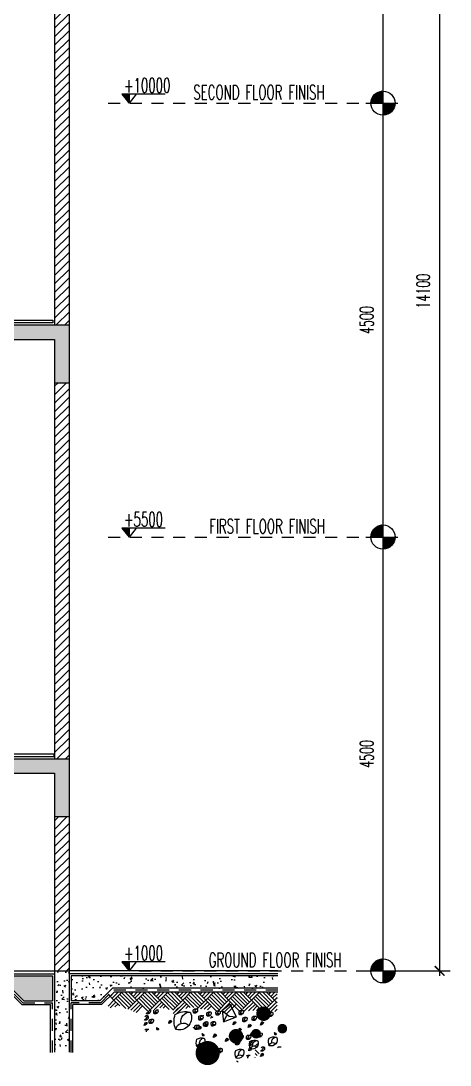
# Model space of a CAD drawing. Extents: x 418021.3 to 418070.1, y 43443.2 to 43479.4.
# Drawn here: x 418041 to 418045.44, y 43458.96 to 43469.79 of the extents above; entities that cross this region are included whole.
import ezdxf

# ---------------------------------------------------------------- set-up
doc = ezdxf.new("R2010")
doc.units = 0
doc.header["$MEASUREMENT"] = 0
doc.header["$PDMODE"] = 3
doc.header["$PDSIZE"] = 0.1
doc.linetypes.add('HIDDEN2', pattern=[0.1875, 0.125, -0.0625])
doc.layers.get('0').update_dxf_attribs({"linetype": 'CONTINUOUS'})
doc.layers.get('DEFPOINTS').update_dxf_attribs({"linetype": 'CONTINUOUS'})
for name, color, linetype in [('DIM-OUT', 4, 'CONTINUOUS'), ('EL-LEVS', 4, 'CONTINUOUS'), ('ELEV-LEV', 3, 'CONTINUOUS'), ('gravel', 11, 'CONTINUOUS'), ('Hatch', 11, 'CONTINUOUS'), ('HatchA', 11, 'CONTINUOUS'), ('Marble', 7, 'CONTINUOUS'), ('Step', 3, 'CONTINUOUS'), ('TXT', 2, 'CONTINUOUS'), ('TXT1', 2, 'CONTINUOUS'), ('WALL', 6, 'CONTINUOUS')]:
    doc.layers.add(name, color=color, linetype=linetype)
doc.styles.add('ROMANS', font='ROMANS.shx', dxfattribs={"width": 0.6})
doc.dimstyles.new('STANDARD in', dxfattribs={"dimtxt": 0.14, "dimasz": 0.1, "dimexe": 0.07, "dimexo": 0.05, "dimgap": 0.1, "dimtad": 1, "dimdec": 0, "dimlfac": 1000, "dimzin": 0, "dimdsep": 46, "dimtxsty": 'ROMANS', "dimblk": 'ARCHTICK', "dimcen": 0.05, "dimdle": 0.05, "dimclrd": 4, "dimclre": 4, "dimclrt": 2, "dimadec": 0, "dimazin": 0, "dimtfac": 1, "dimtdec": 0, "dimtmove": 2, "dimatfit": 3, "dimfxl": 0, "dimtolj": 1, "dimtzin": 0, "dimarcsym": 0})
pattern_1 = [(50, (7.18398, 0), (0.21517805478, -0.018825640495), [0.0225, -0.2475]), (355, (7.18398, 0), (-0.04162540008, 0.22565764011), [0.018, -0.198]), (100.4514, (7.20191, -0.00157), (0.17355281451, 0.20683186262), [0.019122057, -0.2103426336]), (46.1842, (7.18398, 0.06), (0.32017231459, -0.0496557043), [0.03375, -0.37125]), (96.6356, (7.21066, 0.05586), (0.28039881166, 0.29223536127), [0.0286830864, -0.3155139]), (351.1842, (7.18398, 0.06), (0.28039858354, 0.29223558028), [0.027, -0.297]), (21, (7.21398, 0.045), (0.179072115636, -0.1207856672), [0.0225, -0.2475]), (326, (7.21398, 0.045), (0.07299459958, 0.21754501351), [0.018, -0.198]), (71.4514, (7.2289, 0.03493), (0.25206678857, 0.09675914901), [0.019122057, -0.2103426336]), (37.5, (7.18398, 0), (0.003647956595, 0.09986815615), [0, -0.1956, 0, -0.201, 0, -0.19875]), (7.5, (7.18398, 0), (0.078920861233, 0.118323513565), [0, -0.1146, 0, -0.1911, 0, -0.07575]), (327.5, (7.11708, 0), (0.160146730852, -0.00676646152), [0, -0.075, 0, -0.234, 0, -0.3105]), (317.5, (7.08708, 0), (0.174955850803, 0.0300314947), [0, -0.0975, 0, -0.1554, 0, -0.2205])]
pattern_2 = [(50, (7.18398, 0), (0.21517805478, -0.018825640495), [0.0225, -0.2475]), (355, (7.18398, 0), (-0.04162540008, 0.22565764011), [0.018, -0.198]), (100.4514, (7.20191, -0.00157), (0.17355281451, 0.20683186262), [0.019122057, -0.2103426336]), (46.1842, (7.18398, 0.06), (0.32017231459, -0.0496557043), [0.03375, -0.37125]), (96.6356, (7.21066, 0.05586), (0.28039881166, 0.29223536127), [0.0286830864, -0.3155139]), (351.1842, (7.18398, 0.06), (0.28039858354, 0.29223558028), [0.027, -0.297]), (21, (7.21398, 0.045), (0.179072115636, -0.1207856672), [0.0225, -0.2475]), (326, (7.21398, 0.045), (0.07299459958, 0.21754501351), [0.018, -0.198]), (71.4514, (7.2289, 0.03493), (0.25206678857, 0.09675914901), [0.019122057, -0.2103426336]), (37.5, (7.18398, 0), (0.003647956595, 0.09986815615), [0, -0.1956, 0, -0.201, 0, -0.19875]), (7.5, (7.18398, 0), (0.078920861233, 0.118323513565), [0, -0.1146, 0, -0.1911, 0, -0.07575]), (327.5, (7.11708, 0), (0.160146730852, -0.00676646152), [0, -0.075, 0, -0.234, 0, -0.3105]), (317.5, (7.08708, 0), (0.174955850803, 0.0300314947), [0, -0.0975, 0, -0.1554, 0, -0.2205])]
pattern_3 = [(45, (7.18398, 0), (-0.044194173824, 0.044194173824), [])]

# ---------------------------------------------------------------- blocks, each defined once
blk = doc.blocks.new('GRAVEL-1')
for p, q in [((0.0234, -0.0234), (0, 0)), ((0.0333, -0.0135), (0.0122, 0.0076)), ((0.0135, -0.0333), (0.0545, 0.0076)), ((0.0234, -0.0432), (0.0743, 0.0076)), ((0.0432, -0.0036), (0.032, 0.0076)), ((0.0333, -0.0531), (0.0927, 0.0063)), ((0.0531, 0.0063), (0.0518, 0.0076)), ((0.1323, -0.0333), (0.0914, 0.0076)), ((0.1422, -0.0234), (0.1112, 0.0076)), ((0.1521, -0.0135), (0.131, 0.0076)), ((0.1323, -0.0333), (0.1733, 0.0076)), ((0.1422, -0.0432), (0.1931, 0.0076)), ((0.162, -0.0036), (0.1508, 0.0076)), ((0.1521, -0.0531), (0.2115, 0.0063)), ((0.1719, 0.0063), (0.1706, 0.0076)), ((0.2511, -0.0333), (0.2102, 0.0076)), ((0.261, -0.0234), (0.23, 0.0076)), ((0.2709, -0.0135), (0.2498, 0.0076)), ((0.2511, -0.0333), (0.292, 0.0076)), ((0.261, -0.0432), (0.3118, 0.0076)), ((0.2808, -0.0036), (0.2696, 0.0076)), ((0.2709, -0.0531), (0.3303, 0.0063)), ((0.2907, 0.0063), (0.2894, 0.0076)), ((0.3699, -0.0333), (0.329, 0.0076)), ((0.3798, -0.0234), (0.3488, 0.0076)), ((0.3897, -0.0135), (0.3686, 0.0076)), ((0.3699, -0.0333), (0.4108, 0.0076)), ((0.3798, -0.0432), (0.4306, 0.0076)), ((0.3996, -0.0036), (0.3884, 0.0076)), ((0.3897, -0.0531), (0.4491, 0.0063)), ((0.4095, 0.0063), (0.4082, 0.0076)), ((0.4887, -0.0333), (0.4478, 0.0076)), ((0.4986, -0.0234), (0.4676, 0.0076)), ((0.5085, -0.0135), (0.4874, 0.0076)), ((0.4887, -0.0333), (0.5296, 0.0076)), ((0.4986, -0.0432), (0.5494, 0.0076)), ((0.5184, -0.0036), (0.5072, 0.0076)), ((0.5085, -0.0531), (0.5679, 0.0063)), ((0.5283, 0.0063), (0.527, 0.0076)), ((0.6075, -0.0333), (0.5666, 0.0076)), ((0.6174, -0.0234), (0.5864, 0.0076)), ((0.6273, -0.0135), (0.6062, 0.0076)), ((0.6075, -0.0333), (0.6484, 0.0076)), ((0.6174, -0.0432), (0.6682, 0.0076)), ((0.6372, -0.0036), (0.626, 0.0076)), ((0.6273, -0.0531), (0.6867, 0.0063)), ((0.6471, 0.0063), (0.6458, 0.0076)), ((0.7263, -0.0333), (0.6854, 0.0076)), ((0.7362, -0.0234), (0.7052, 0.0076)), ((0.7461, -0.0135), (0.725, 0.0076)), ((0.7263, -0.0333), (0.7672, 0.0076)), ((0.7362, -0.0432), (0.787, 0.0076)), ((0.756, -0.0036), (0.7448, 0.0076)), ((0.7461, -0.0531), (0.8055, 0.0063)), ((0.7659, 0.0063), (0.7646, 0.0076)), ((0.8451, -0.0333), (0.8042, 0.0076)), ((0.855, -0.0234), (0.824, 0.0076)), ((0.8649, -0.0135), (0.8438, 0.0076)), ((0.0135, -0.0333), (0, -0.0198)), ((0, -0.0271), (0.0036, -0.0234)), ((0, -0.0469), (0.0135, -0.0333)), ((0.0517, -0.0913), (0.0036, -0.0432)), ((0.0715, -0.0913), (0.0135, -0.0333)), ((0.0432, -0.063), (0.1026, -0.0036)), ((0.0531, -0.0729), (0.1125, -0.0135)), ((0.063, -0.0828), (0.1224, -0.0234)), ((0.0743, -0.0913), (0.1323, -0.0333)), ((0.1442, -0.0848), (0.1125, -0.0531)), ((0.1699, -0.0907), (0.1224, -0.0432)), ((0.1767, -0.0777), (0.1323, -0.0333)), ((0.162, -0.063), (0.2214, -0.0036)), ((0.1719, -0.0729), (0.2313, -0.0135)), ((0.1732, -0.0915), (0.2412, -0.0234)), ((0.1893, -0.0951), (0.2511, -0.0333)), ((0.2616, -0.1032), (0.2115, -0.0531)), ((0.2774, -0.0992), (0.2313, -0.0531)), ((0.2893, -0.0913), (0.2412, -0.0432)), ((0.3091, -0.0913), (0.2511, -0.0333)), ((0.2808, -0.063), (0.3402, -0.0036)), ((0.2907, -0.0729), (0.3501, -0.0135)), ((0.3006, -0.0828), (0.36, -0.0234)), ((0.3119, -0.0913), (0.3699, -0.0333)), ((0.3774, -0.0804), (0.3501, -0.0531)), ((0.395, -0.0782), (0.36, -0.0432)), ((0.4126, -0.076), (0.3699, -0.0333)), ((0.3996, -0.063), (0.459, -0.0036)), ((0.4095, -0.0729), (0.4689, -0.0135)), ((0.4306, -0.0717), (0.4788, -0.0234)), ((0.4507, -0.0714), (0.4887, -0.0333)), ((0.5071, -0.0913), (0.4689, -0.0531)), ((0.5237, -0.0882), (0.4788, -0.0432)), ((0.5404, -0.085), (0.4887, -0.0333)), ((0.5184, -0.063), (0.5778, -0.0036)), ((0.5283, -0.0729), (0.5877, -0.0135)), ((0.5382, -0.0828), (0.5976, -0.0234)), ((0.5595, -0.0813), (0.6075, -0.0333)), ((0.6068, -0.0722), (0.5877, -0.0531)), ((0.6374, -0.0831), (0.5976, -0.0432)), ((0.6674, -0.0932), (0.6075, -0.0333)), ((0.6372, -0.063), (0.6966, -0.0036)), ((0.6471, -0.0729), (0.7065, -0.0135)), ((0.657, -0.0828), (0.7164, -0.0234)), ((0.6666, -0.0931), (0.7263, -0.0333)), ((0.7447, -0.0913), (0.7065, -0.0531)), ((0.7585, -0.0853), (0.7164, -0.0432)), ((0.7727, -0.0798), (0.7263, -0.0333)), ((0.756, -0.063), (0.8154, -0.0036)), ((0.7659, -0.0729), (0.8253, -0.0135)), ((0.7828, -0.0758), (0.8352, -0.0234)), ((0.8154, -0.063), (0.8451, -0.0333)), ((0.8403, -0.0682), (0.8253, -0.0531)), ((0.8652, -0.0733), (0.8352, -0.0432)), ((0.8451, -0.0333), (0.8759, -0.0025)), ((0.8759, -0.0641), (0.8451, -0.0333)), ((0.032, -0.0913), (0, -0.0594)), ((0.0122, -0.0913), (0, -0.0792)), ((0.0691, -0.1072), (0.0348, -0.0729)), ((0.0881, -0.0881), (0.0828, -0.0828)), ((0.1068, -0.087), (0.0927, -0.0729)), ((0.1255, -0.0859), (0.1026, -0.063)), ((0.1479, -0.0871), (0.1437, -0.0828)), ((0.1655, -0.0849), (0.1536, -0.0729)), ((0.3598, -0.0826), (0.3402, -0.063)), ((0.3968, -0.0786), (0.3912, -0.0729)), ((0.4722, -0.0763), (0.459, -0.063)), ((0.5196, -0.1024), (0.5001, -0.0828)), ((0.5391, -0.1021), (0.51, -0.0729)), ((0.5902, -0.0754), (0.5778, -0.063)), ((0.73, -0.0965), (0.6966, -0.063)), ((0.3585, -0.1615), (0.3592, -0.1599)), ((0.3585, -0.163), (0.3585, -0.1615)), ((0.3592, -0.1599), (0.36, -0.1592)), ((0.36, -0.1592), (0.3615, -0.1577)), ((0.3615, -0.1569), (0.3638, -0.1569)), ((0.3615, -0.1577), (0.3615, -0.1569)), ((0.363, -0.1622), (0.3661, -0.1615)), ((0.3638, -0.1569), (0.3638, -0.1577)), ((0.3638, -0.1577), (0.3661, -0.1577)), ((0.3661, -0.1577), (0.3661, -0.1584)), ((0.3661, -0.1584), (0.3668, -0.1584)), ((0.3661, -0.1615), (0.3699, -0.1607)), ((0.3668, -0.1584), (0.3676, -0.1592)), ((0.3676, -0.1592), (0.3691, -0.1592)), ((0.3691, -0.1592), (0.3691, -0.1599)), ((0.3691, -0.1599), (0.3706, -0.1599)), ((0.3691, -0.1615), (0.3691, -0.1607)), ((0.3699, -0.1615), (0.3691, -0.1615)), ((0.3699, -0.1607), (0.3699, -0.1615)), ((0.3706, -0.1599), (0.3706, -0.1607)), ((0.3706, -0.1607), (0.3714, -0.1607)), ((0.3714, -0.1607), (0.3714, -0.1615)), ((0.3714, -0.1615), (0.3721, -0.1622)), ((0.3721, -0.1622), (0.3729, -0.1622)), ((0.3729, -0.1622), (0.3737, -0.1637)), ((0.3811, -0.1121), (0.3811, -0.1106)), ((0.0036, -0.2073), (0.0052, -0.2073)), ((0.0036, -0.2089), (0.0036, -0.2073)), ((0.0044, -0.2096), (0.0036, -0.2089)), ((0.0044, -0.2104), (0.0044, -0.2096)), ((0.0059, -0.2104), (0.0044, -0.2104)), ((0.0052, -0.2066), (0.0067, -0.2066)), ((0.0052, -0.2073), (0.0052, -0.2066)), ((0.0067, -0.2111), (0.0059, -0.2104)), ((0.0067, -0.2066), (0.0074, -0.2058)), ((0.0112, -0.2111), (0.0067, -0.2111)), ((0.0074, -0.2058), (0.009, -0.2058)), ((0.009, -0.2058), (0.0097, -0.2051)), ((0.0097, -0.2051), (0.0105, -0.2043)), ((0.0105, -0.2043), (0.0112, -0.2043)), ((0.0112, -0.2043), (0.012, -0.2035)), ((0.012, -0.2104), (0.0112, -0.2111)), ((0.012, -0.2035), (0.0127, -0.2028)), ((0.0127, -0.2096), (0.012, -0.2104)), ((0.0127, -0.2028), (0.0135, -0.202)), ((0.0143, -0.2089), (0.0127, -0.2096)), ((0.0135, -0.202), (0.0158, -0.202)), ((0.0143, -0.2051), (0.0143, -0.2089)), ((0.015, -0.2028), (0.015, -0.2035)), ((0.0158, -0.2028), (0.015, -0.2028)), ((0.0158, -0.202), (0.0158, -0.2028)), ((0.3592, -0.1637), (0.3585, -0.163)), ((0.3592, -0.1645), (0.3592, -0.1637)), ((0.36, -0.1652), (0.3592, -0.1645)), ((0.3615, -0.1668), (0.36, -0.1652)), ((0.3623, -0.1668), (0.3615, -0.1668)), ((0.363, -0.1675), (0.3623, -0.1668)), ((0.3638, -0.1675), (0.363, -0.1675)), ((0.3638, -0.1683), (0.3638, -0.1675)), ((0.3691, -0.1683), (0.3638, -0.1683)), ((0.3661, -0.1652), (0.3668, -0.1645)), ((0.3661, -0.166), (0.3661, -0.1652)), ((0.3691, -0.166), (0.3661, -0.166)), ((0.3668, -0.1645), (0.3676, -0.1637)), ((0.3676, -0.1637), (0.3691, -0.1637)), ((0.3683, -0.1637), (0.3683, -0.1645)), ((0.3714, -0.1637), (0.3683, -0.1637)), ((0.3691, -0.163), (0.3691, -0.1637)), ((0.3691, -0.1637), (0.3691, -0.163)), ((0.3691, -0.1637), (0.3706, -0.1637)), ((0.3691, -0.1668), (0.3691, -0.166)), ((0.3752, -0.1668), (0.3691, -0.1668)), ((0.3714, -0.1675), (0.3691, -0.1683)), ((0.3706, -0.1637), (0.3714, -0.1645)), ((0.3714, -0.1645), (0.3714, -0.1637)), ((0.3737, -0.1675), (0.3714, -0.1675)), ((0.3737, -0.163), (0.3737, -0.1675)), ((0.3737, -0.1637), (0.3737, -0.1645)), ((0.3737, -0.1645), (0.3744, -0.1645)), ((0.3744, -0.1645), (0.3752, -0.1652)), ((0.3752, -0.1652), (0.3759, -0.1652)), ((0.3759, -0.166), (0.3752, -0.1668)), ((0.3759, -0.1652), (0.3759, -0.166)), ((0.3774, -0.213), (0.379, -0.213)), ((0.3774, -0.2145), (0.3774, -0.213)), ((0.3782, -0.2153), (0.3774, -0.2145)), ((0.3782, -0.216), (0.3782, -0.2153)), ((0.3797, -0.216), (0.3782, -0.216)), ((0.379, -0.2122), (0.3805, -0.2122)), ((0.379, -0.213), (0.379, -0.2122)), ((0.3805, -0.2168), (0.3797, -0.216)), ((0.3805, -0.2122), (0.3812, -0.2115)), ((0.3812, -0.2115), (0.3828, -0.2115)), ((0.3828, -0.2115), (0.3835, -0.2107)), ((0.3835, -0.2107), (0.3843, -0.21)), ((0.3843, -0.21), (0.385, -0.21)), ((0.385, -0.21), (0.3858, -0.2092)), ((0.3858, -0.216), (0.385, -0.2168)), ((0.3858, -0.2092), (0.3865, -0.2085)), ((0.3865, -0.2153), (0.3858, -0.216)), ((0.3865, -0.2085), (0.3873, -0.2077)), ((0.3881, -0.2145), (0.3865, -0.2153)), ((0.3873, -0.2077), (0.3896, -0.2077)), ((0.3881, -0.2107), (0.3881, -0.2145)), ((0.3888, -0.2085), (0.3888, -0.2092)), ((0.3896, -0.2085), (0.3888, -0.2085)), ((0.3896, -0.2077), (0.3896, -0.2085)), ((0.4287, -0.174), (0.4272, -0.174)), ((0.4295, -0.1747), (0.4287, -0.174)), ((0.434, -0.1747), (0.4295, -0.1747)), ((0.4348, -0.174), (0.434, -0.1747)), ((0.6134, -0.1823), (0.6149, -0.1823)), ((0.6134, -0.1838), (0.6134, -0.1823)), ((0.6142, -0.1846), (0.6134, -0.1838)), ((0.6142, -0.1853), (0.6142, -0.1846)), ((0.6157, -0.1853), (0.6142, -0.1853)), ((0.6149, -0.1815), (0.6164, -0.1815)), ((0.6149, -0.1823), (0.6149, -0.1815)), ((0.6164, -0.1861), (0.6157, -0.1853)), ((0.6164, -0.1815), (0.6172, -0.1808)), ((0.621, -0.1861), (0.6164, -0.1861)), ((0.6172, -0.1808), (0.6187, -0.1808)), ((0.6187, -0.1808), (0.6195, -0.18)), ((0.6195, -0.18), (0.6202, -0.1792)), ((0.6202, -0.1792), (0.621, -0.1792)), ((0.621, -0.1792), (0.6217, -0.1785)), ((0.6217, -0.1853), (0.621, -0.1861)), ((0.6217, -0.1785), (0.6225, -0.1777)), ((0.6225, -0.1846), (0.6217, -0.1853)), ((0.6225, -0.1777), (0.6233, -0.177)), ((0.624, -0.1838), (0.6225, -0.1846)), ((0.6233, -0.177), (0.6255, -0.177)), ((0.624, -0.18), (0.624, -0.1838)), ((0.6248, -0.1777), (0.6248, -0.1785)), ((0.6255, -0.1777), (0.6248, -0.1777)), ((0.6255, -0.177), (0.6255, -0.1777)), ((0.113, -0.2713), (0.1018, -0.2601)), ((0.2268, -0.2325), (0.2252, -0.2325)), ((0.2275, -0.2333), (0.2268, -0.2325)), ((0.2321, -0.2333), (0.2275, -0.2333)), ((0.2328, -0.2325), (0.2321, -0.2333)), ((0.385, -0.2168), (0.3805, -0.2168)), ((0.0932, -0.3109), (0.1141, -0.29)), ((0.1031, -0.3208), (0.1141, -0.3098)), ((0.113, -0.3307), (0.1141, -0.3296)), ((0.3868, -0.3396), (0.3883, -0.3396)), ((0.3868, -0.3412), (0.3868, -0.3396)), ((0.3876, -0.3419), (0.3868, -0.3412)), ((0.3876, -0.3427), (0.3876, -0.3419)), ((0.3891, -0.3427), (0.3876, -0.3427)), ((0.3883, -0.3389), (0.3898, -0.3389)), ((0.3883, -0.3396), (0.3883, -0.3389)), ((0.3898, -0.3434), (0.3891, -0.3427)), ((0.3898, -0.3389), (0.3906, -0.3381)), ((0.3944, -0.3434), (0.3898, -0.3434)), ((0.3906, -0.3381), (0.3921, -0.3381)), ((0.3921, -0.3381), (0.3929, -0.3374)), ((0.3929, -0.3374), (0.3936, -0.3366)), ((0.3936, -0.3366), (0.3944, -0.3366)), ((0.3944, -0.3366), (0.3951, -0.3359)), ((0.3951, -0.3427), (0.3944, -0.3434))]:
    blk.add_line(p, q)
for points in [[(0.2483, -0.117), (0.2096, -0.1197), (0.2434, -0.0559), (0.2846, -0.0859), (0.2483, -0.117), (0.2598, -0.113)], [(0.2771, -0.1459), (0.2096, -0.1197), (0.2434, -0.0559), (0.2846, -0.0859), (0.2771, -0.1459), (0.2598, -0.113)]]:
    blk.add_lwpolyline(points)
for centre, radius, start, end in [((0.0374, -0.1028), 0.0158, 152.5985, 286.2909), ((0.0295, -0.1202), 0.0255, 58.8595, 103.9678), ((0.0235, -0.1075), 0.012, 347.2666, 90.4292), ((0.019, -0.1072), 0.0253, 334.8478, 20.4244), ((0.1901, -0.0934), 0.0158, 152.5985, 286.2909), ((0.1821, -0.1108), 0.0255, 58.8595, 103.9678), ((0.1761, -0.0981), 0.012, 347.2666, 90.4292), ((0.1849, -0.11), 0.00965, 8.1957, 137.54), ((0.1716, -0.0978), 0.0253, 334.8478, 20.4244), ((0.3102, -0.0958), 0.0158, 152.5985, 286.2909), ((0.3023, -0.1132), 0.0255, 58.8595, 103.9678), ((0.2962, -0.1005), 0.012, 347.2666, 90.4292), ((0.3051, -0.1123), 0.00965, 8.1957, 137.54), ((0.2917, -0.1002), 0.0253, 334.8478, 20.4244), ((0.3571, -0.1012), 0.0158, 152.5985, 286.2909), ((0.3492, -0.1186), 0.0255, 58.8595, 103.9678), ((0.3431, -0.1059), 0.012, 347.2666, 90.4292), ((0.352, -0.1177), 0.00965, 8.1957, 137.54), ((0.3387, -0.1056), 0.0253, 334.8478, 20.4244), ((0.4275, -0.0852), 0.0158, 152.5985, 286.2909), ((0.4195, -0.1026), 0.0255, 58.8595, 103.9678), ((0.4135, -0.0899), 0.012, 347.2666, 90.4292), ((0.4224, -0.1018), 0.00965, 8.1957, 137.54), ((0.409, -0.0896), 0.0253, 334.8478, 20.4244), ((0.5064, -0.1241), 0.0634, 152.5985, 286.2909), ((0.4747, -0.1938), 0.1018, 58.8595, 103.9678), ((0.4505, -0.143), 0.048, 347.2666, 90.4292), ((0.4326, -0.1419), 0.1012, 334.8478, 20.4244), ((0.6325, -0.0888), 0.0158, 152.5985, 286.2909), ((0.6185, -0.0935), 0.012, 347.2666, 90.4292), ((0.6274, -0.1054), 0.00965, 8.1957, 137.54), ((0.614, -0.0933), 0.0253, 334.8478, 20.4244), ((0.6722, -0.0893), 0.0158, 152.5985, 286.2909), ((0.6671, -0.1059), 0.00965, 8.1957, 137.54), ((0.0323, -0.1194), 0.00965, 8.1957, 137.54), ((0.4286, -0.7591), 0.7072, 119.6482, 120.4094), ((0.0623, -0.2021), 0.0536, 67.0537, 81.1235), ((0.0869, -0.1453), 0.0168, 193.357, 264.1172), ((0.0869, -0.1453), 0.0168, 193.357, 264.1172), ((0.0518, -0.1644), 0.0335, 4.0809, 36.4887), ((0.1222, -0.1235), 0.0158, 152.5985, 286.2909), ((0.1143, -0.1409), 0.0255, 58.8595, 103.9678), ((0.1083, -0.1282), 0.012, 347.2666, 90.4292), ((0.1171, -0.1401), 0.00965, 8.1957, 137.54), ((0.1038, -0.128), 0.0253, 334.8478, 20.4244), ((0.4926, -0.7723), 0.7072, 119.6482, 120.4094), ((0.151, -0.1585), 0.0168, 193.357, 264.1172), ((0.151, -0.1585), 0.0168, 193.357, 264.1172), ((0.1264, -0.2153), 0.0536, 67.0537, 81.1235), ((0.1159, -0.1776), 0.0335, 4.0809, 36.4887), ((0.171, -0.1296), 0.0158, 152.5985, 286.2909), ((0.1631, -0.147), 0.0255, 58.8595, 103.9678), ((0.157, -0.1343), 0.012, 347.2666, 90.4292), ((0.1659, -0.1462), 0.00965, 8.1957, 137.54), ((0.1525, -0.1341), 0.0253, 334.8478, 20.4244), ((0.5717, -0.7579), 0.7072, 119.6482, 120.4094), ((0.2055, -0.2009), 0.0536, 67.0537, 81.1235), ((0.2301, -0.1441), 0.0168, 193.357, 264.1172), ((0.2301, -0.1441), 0.0168, 193.357, 264.1172), ((0.195, -0.1632), 0.0335, 4.0809, 36.4887), ((0.3345, -0.152), 0.0158, 152.5985, 286.2909), ((0.3266, -0.1694), 0.0255, 58.8595, 103.9678), ((0.3205, -0.1567), 0.012, 347.2666, 90.4292), ((0.3294, -0.1686), 0.00965, 8.1957, 137.54), ((0.6916, -0.7313), 0.7072, 119.6482, 120.4094), ((0.3253, -0.1744), 0.0536, 67.0537, 81.1235), ((0.316, -0.1565), 0.0253, 334.8478, 20.4244), ((0.3742, -0.1525), 0.0158, 152.5985, 286.2909), ((0.3659, -0.1611), 0.0169, 40.6725, 109.9361), ((0.3602, -0.1572), 0.012, 347.2666, 90.4292), ((0.3691, -0.169), 0.00965, 8.1957, 137.54), ((0.366, -0.1588), 0.0155, 324.8703, 34.3225), ((0.3994, -0.121), 0.0158, 152.5985, 286.2909), ((0.3915, -0.1384), 0.0255, 58.8595, 103.9678), ((0.3854, -0.1257), 0.012, 347.2666, 90.4292), ((0.3943, -0.1375), 0.00965, 8.1957, 137.54), ((0.3809, -0.1254), 0.0253, 334.8478, 20.4244), ((0.4124, -0.1874), 0.0255, 58.8595, 103.9678), ((0.4859, -0.1904), 0.0386, 8.1957, 137.54), ((0.9049, -0.7515), 0.7072, 119.6482, 120.4094), ((0.5387, -0.1945), 0.0536, 67.0537, 81.1235), ((0.5633, -0.1377), 0.0168, 193.357, 264.1172), ((0.5633, -0.1377), 0.0168, 193.357, 264.1172), ((0.5282, -0.1568), 0.0335, 4.0809, 36.4887), ((0.6562, -0.1392), 0.0158, 152.5985, 286.2909), ((0.6483, -0.1567), 0.0255, 58.8595, 103.9678), ((0.6423, -0.144), 0.012, 347.2666, 90.4292), ((0.6511, -0.1558), 0.00965, 8.1957, 137.54), ((0.6378, -0.1437), 0.0253, 334.8478, 20.4244), ((0.6831, -0.1215), 0.0158, 152.5985, 286.2909), ((0.6746, -0.1263), 0.0133, 32.5978, 114.4008), ((0.6003, -0.1724), 0.09, 27.4572, 40.2486), ((0.6765, -0.1431), 0.0129, 30.1038, 115.6319), ((1.0312, -0.7612), 0.7072, 119.6482, 120.4094), ((0.6896, -0.1474), 0.0168, 193.357, 264.1172), ((0.6896, -0.1474), 0.0168, 193.357, 264.1172), ((0.665, -0.2042), 0.0536, 67.0537, 81.1235), ((0.6545, -0.1665), 0.0335, 4.0809, 36.4887), ((0.0934, -0.2097), 0.0158, 152.5985, 286.2909), ((0.0795, -0.2144), 0.012, 347.2666, 90.4292), ((0.075, -0.2142), 0.0253, 334.8478, 20.4244), ((0.4813, -0.8156), 0.7072, 119.6482, 120.4094), ((0.1151, -0.2586), 0.0536, 67.0537, 81.1235), ((0.1397, -0.2018), 0.0168, 193.357, 264.1172), ((0.1397, -0.2018), 0.0168, 193.357, 264.1172), ((0.1046, -0.2209), 0.0335, 4.0809, 36.4887), ((0.1519, -0.2219), 0.0158, 152.5985, 286.2909), ((0.1439, -0.2394), 0.0255, 58.8595, 103.9678), ((0.1379, -0.2267), 0.012, 347.2666, 90.4292), ((0.1916, -0.2224), 0.0158, 152.5985, 286.2909), ((0.1833, -0.231), 0.0169, 40.6725, 109.9361), ((0.1776, -0.2271), 0.012, 347.2666, 90.4292), ((0.5435, -0.7937), 0.7072, 119.6482, 120.4094), ((0.1772, -0.2367), 0.0536, 67.0537, 81.1235), ((0.2018, -0.1799), 0.0168, 193.357, 264.1172), ((0.2018, -0.1799), 0.0168, 193.357, 264.1172), ((0.1667, -0.199), 0.0335, 4.0809, 36.4887), ((0.2168, -0.1909), 0.0158, 152.5985, 286.2909), ((0.2116, -0.2075), 0.00965, 8.1957, 137.54), ((0.1983, -0.1954), 0.0253, 334.8478, 20.4244), ((0.6727, -0.8231), 0.7072, 119.6482, 120.4094), ((0.331, -0.2093), 0.0168, 193.357, 264.1172), ((0.331, -0.2093), 0.0168, 193.357, 264.1172), ((0.3064, -0.2661), 0.0536, 67.0537, 81.1235), ((0.2959, -0.2284), 0.0335, 4.0809, 36.4887), ((0.7513, -0.7823), 0.7072, 119.6482, 120.4094), ((0.4097, -0.1685), 0.0168, 193.357, 264.1172), ((0.4097, -0.1685), 0.0168, 193.357, 264.1172), ((0.3851, -0.2253), 0.0536, 67.0537, 81.1235), ((0.3746, -0.1876), 0.0335, 4.0809, 36.4887), ((0.4203, -0.17), 0.0158, 152.5985, 286.2909), ((0.4063, -0.1747), 0.012, 347.2666, 90.4292), ((0.4152, -0.1865), 0.00965, 8.1957, 137.54), ((0.4018, -0.1744), 0.0253, 334.8478, 20.4244), ((0.6714, -0.2083), 0.0255, 58.8595, 103.9678), ((0.6653, -0.1956), 0.012, 347.2666, 90.4292), ((0.0314, -0.2391), 0.0317, 152.5985, 286.2909), ((0.0156, -0.274), 0.0509, 58.8595, 103.9678), ((0.0035, -0.2486), 0.024, 347.2666, 90.4292), ((0.0212, -0.2723), 0.0193, 8.1957, 137.54), ((-0.0055, -0.2481), 0.0506, 334.8478, 20.4244), ((0.0883, -0.2263), 0.00965, 8.1957, 137.54), ((0.1296, -0.2561), 0.0317, 152.5985, 286.2909), ((0.1138, -0.291), 0.0509, 58.8595, 103.9678), ((0.1017, -0.2656), 0.024, 347.2666, 90.4292), ((0.1194, -0.2893), 0.0193, 8.1957, 137.54), ((0.1419, -0.2533), 0.0158, 152.5985, 286.2909), ((0.1334, -0.2582), 0.0133, 32.5978, 114.4008), ((0.0591, -0.3042), 0.09, 27.4572, 40.2486), ((0.1353, -0.275), 0.0129, 30.1038, 115.6319), ((0.0927, -0.265), 0.0506, 334.8478, 20.4244), ((0.1467, -0.2385), 0.00965, 8.1957, 137.54), ((0.1334, -0.2264), 0.0253, 334.8478, 20.4244), ((0.1864, -0.239), 0.00965, 8.1957, 137.54), ((0.2095, -0.2491), 0.0158, 152.5985, 286.2909), ((0.2016, -0.2665), 0.0255, 58.8595, 103.9678), ((0.1955, -0.2538), 0.012, 347.2666, 90.4292), ((0.1834, -0.2287), 0.0155, 324.8703, 34.3225), ((0.2044, -0.2656), 0.00965, 8.1957, 137.54), ((0.5687, -0.8523), 0.7072, 119.6482, 120.4094), ((0.2025, -0.2953), 0.0536, 67.0537, 81.1235), ((0.227, -0.2385), 0.0168, 193.357, 264.1172), ((0.227, -0.2385), 0.0168, 193.357, 264.1172), ((0.191, -0.2535), 0.0253, 334.8478, 20.4244), ((0.1919, -0.2576), 0.0335, 4.0809, 36.4887), ((0.6105, -0.845), 0.7072, 119.6482, 120.4094), ((0.2443, -0.288), 0.0536, 67.0537, 81.1235), ((0.2689, -0.2312), 0.0168, 193.357, 264.1172), ((0.2689, -0.2312), 0.0168, 193.357, 264.1172), ((0.2338, -0.2503), 0.0335, 4.0809, 36.4887), ((0.4052, -0.2448), 0.0317, 152.5985, 286.2909), ((0.3894, -0.2796), 0.0509, 58.8595, 103.9678), ((0.3773, -0.2542), 0.024, 347.2666, 90.4292), ((0.395, -0.278), 0.0193, 8.1957, 137.54), ((0.3683, -0.2537), 0.0506, 334.8478, 20.4244), ((-0.0153, -0.3), 0.0255, 58.8595, 103.9678), ((0.0805, -0.2827), 0.0158, 152.5985, 286.2909), ((0.072, -0.2876), 0.0133, 32.5978, 114.4008), ((-0.0022, -0.3336), 0.09, 27.4572, 40.2486), ((0.0739, -0.3044), 0.0129, 30.1038, 115.6319), ((0.4286, -0.9224), 0.7072, 119.6482, 120.4094), ((0.0624, -0.3654), 0.0536, 67.0537, 81.1235), ((0.087, -0.3086), 0.0168, 193.357, 264.1172), ((0.087, -0.3086), 0.0168, 193.357, 264.1172), ((0.0519, -0.3277), 0.0335, 4.0809, 36.4887), ((0.49, -0.893), 0.7072, 119.6482, 120.4094), ((0.1238, -0.336), 0.0536, 67.0537, 81.1235), ((0.1484, -0.2792), 0.0168, 193.357, 264.1172), ((0.1484, -0.2792), 0.0168, 193.357, 264.1172), ((0.1456, -0.3437), 0.0255, 58.8595, 103.9678), ((0.1396, -0.331), 0.012, 347.2666, 90.4292), ((0.1133, -0.2983), 0.0335, 4.0809, 36.4887), ((0.2033, -0.3033), 0.0317, 152.5985, 286.2909), ((0.1874, -0.3382), 0.0509, 58.8595, 103.9678), ((0.1753, -0.3127), 0.024, 347.2666, 90.4292), ((0.193, -0.3365), 0.0193, 8.1957, 137.54), ((0.1664, -0.3122), 0.0506, 334.8478, 20.4244), ((0.2997, -0.2905), 0.0158, 152.5985, 286.2909), ((0.2918, -0.3079), 0.0255, 58.8595, 103.9678), ((0.2857, -0.2952), 0.012, 347.2666, 90.4292), ((0.2946, -0.3071), 0.00965, 8.1957, 137.54), ((0.2812, -0.2949), 0.0253, 334.8478, 20.4244), ((0.3664, -0.2882), 0.0158, 152.5985, 286.2909), ((0.3585, -0.3056), 0.0255, 58.8595, 103.9678), ((0.3525, -0.2929), 0.012, 347.2666, 90.4292), ((0.3613, -0.3048), 0.00965, 8.1957, 137.54), ((0.348, -0.2927), 0.0253, 334.8478, 20.4244), ((0.56, -0.9624), 0.7072, 119.6482, 120.4094)]:
    blk.add_arc(centre, radius, start, end)
blk = doc.blocks.new('A$C074A62E1')
at = {"layer": 'Hatch'}
for points, const_width in [([(0.667, 0.533, 1), (0.742, 0.533, 1)], 0.075), ([(0.382, 0.3, 1), (0.457, 0.3, 1)], 0.075), ([(0.602, 0.326, 1), (0.652, 0.326, 1)], 0.05), ([(0.874, 0.378, 1), (0.924, 0.378, 1)], 0.05), ([(0.063, 0.125, 1), (0.188, 0.125, 1)], 0.125)]:
    blk.add_lwpolyline(points, format="xyb", close=True, dxfattribs=dict(at, const_width=const_width))
blk = doc.blocks.new('A$C56B4539B')
at = {"layer": 'gravel', "xscale": -2, "yscale": 2, "zscale": 2}
blk.add_blockref('GRAVEL-1', (1.752, 0.74), dxfattribs=at)
at = {"layer": 'HatchA'}
blk.add_blockref('A$C074A62E1', (0.907, 0), dxfattribs=at)
blk = doc.blocks.new('_ARCHTICK')
at = {"color": 0, "linetype": 'ByBlock', "const_width": 0.15}
blk.add_lwpolyline([(-0.5, -0.5), (0.5, 0.5)], dxfattribs=at)
blk = doc.blocks.new('*D136')
at = {"layer": 'DEFPOINTS', "color": 0}
for p in [(418044.518, 43464.434), (418044.747, 43464.434), (418044.518, 43459.934)]:
    blk.add_point(p, dxfattribs=at)
at = {"layer": 'DIM-OUT', "color": 4, "lineweight": -2}
for p, q in [((418044.747, 43459.884), (418044.747, 43464.484)), ((418044.568, 43464.434), (418044.817, 43464.434)), ((418044.568, 43459.934), (418044.817, 43459.934))]:
    blk.add_line(p, q, dxfattribs=at)
at = {"layer": 'DIM-OUT', "color": 4, "lineweight": -2, "xscale": 0.1, "yscale": 0.1, "zscale": 0.1}
for p, rotation in [((418044.747, 43464.434), 90), ((418044.747, 43459.934), 270)]:
    blk.add_blockref('_ARCHTICK', p, dxfattribs=dict(at, rotation=rotation))
at = {"layer": 'DIM-OUT', "color": 2, "insert": (418044.577, 43462.184), "char_height": 0.14, "attachment_point": 5, "rotation": 90, "style": 'ROMANS'}
blk.add_mtext('\\A1;4500', dxfattribs=at)
blk = doc.blocks.new('*D135')
at = {"layer": 'DEFPOINTS', "color": 0}
for p in [(418044.518, 43468.934), (418044.747, 43468.934), (418044.518, 43464.434)]:
    blk.add_point(p, dxfattribs=at)
at = {"layer": 'DIM-OUT', "color": 4, "lineweight": -2}
for p, q in [((418044.568, 43468.934), (418044.817, 43468.934)), ((418044.747, 43464.384), (418044.747, 43468.984)), ((418044.568, 43464.434), (418044.817, 43464.434))]:
    blk.add_line(p, q, dxfattribs=at)
at = {"layer": 'DIM-OUT', "color": 4, "lineweight": -2, "xscale": 0.1, "yscale": 0.1, "zscale": 0.1}
for p, rotation in [((418044.747, 43468.934), 90), ((418044.747, 43464.434), 270)]:
    blk.add_blockref('_ARCHTICK', p, dxfattribs=dict(at, rotation=rotation))
at = {"layer": 'DIM-OUT', "color": 2, "insert": (418044.577, 43466.684), "char_height": 0.14, "attachment_point": 5, "rotation": 90, "style": 'ROMANS'}
blk.add_mtext('\\A1;4500', dxfattribs=at)
blk = doc.blocks.new('*D134')
at = {"layer": 'DEFPOINTS', "color": 0}
for p in [(418044.518, 43473.434), (418044.747, 43473.434), (418044.518, 43468.934)]:
    blk.add_point(p, dxfattribs=at)
at = {"layer": 'DIM-OUT', "color": 4, "lineweight": -2}
for p, q in [((418044.747, 43468.884), (418044.747, 43473.484)), ((418044.568, 43473.434), (418044.817, 43473.434)), ((418044.568, 43468.934), (418044.817, 43468.934))]:
    blk.add_line(p, q, dxfattribs=at)
at = {"layer": 'DIM-OUT', "color": 4, "lineweight": -2, "xscale": 0.1, "yscale": 0.1, "zscale": 0.1}
for p, rotation in [((418044.747, 43473.434), 90), ((418044.747, 43468.934), 270)]:
    blk.add_blockref('_ARCHTICK', p, dxfattribs=dict(at, rotation=rotation))
at = {"layer": 'DIM-OUT', "color": 2, "insert": (418044.577, 43471.184), "char_height": 0.14, "attachment_point": 5, "rotation": 90, "style": 'ROMANS'}
blk.add_mtext('\\A1;4500', dxfattribs=at)
blk = doc.blocks.new('*D133')
at = {"layer": 'DEFPOINTS', "color": 0}
for p in [(418044.562, 43474.034), (418044.562, 43459.934), (418045.333, 43459.934)]:
    blk.add_point(p, dxfattribs=at)
at = {"layer": 'DIM-OUT', "color": 4, "lineweight": -2}
for p, q in [((418044.612, 43474.034), (418045.403, 43474.034)), ((418045.333, 43474.084), (418045.333, 43459.884)), ((418044.612, 43459.934), (418045.403, 43459.934))]:
    blk.add_line(p, q, dxfattribs=at)
at = {"layer": 'DIM-OUT', "color": 4, "lineweight": -2, "xscale": 0.1, "yscale": 0.1, "zscale": 0.1}
for p, rotation in [((418045.333, 43474.034), 90), ((418045.333, 43459.934), 270)]:
    blk.add_blockref('_ARCHTICK', p, dxfattribs=dict(at, rotation=rotation))
at = {"layer": 'DIM-OUT', "color": 2, "insert": (418045.163, 43466.984), "char_height": 0.14, "attachment_point": 5, "rotation": 90, "style": 'ROMANS'}
blk.add_mtext('\\A1;14100', dxfattribs=at)
blk = doc.blocks.new('*X15')
at = {"color": 0}
for p, q in [((64.922, 92.304), (64.934, 92.317)), ((64.923, 92.288), (64.952, 92.317)), ((64.925, 92.273), (64.97, 92.317)), ((64.928, 92.258), (64.987, 92.317)), ((64.932, 92.244), (65.005, 92.317)), ((64.937, 92.231), (65.023, 92.317)), ((64.942, 92.218), (65.04, 92.317)), ((64.947, 92.206), (65.058, 92.317)), ((64.953, 92.195), (65.076, 92.317)), ((64.96, 92.184), (65.093, 92.317)), ((64.967, 92.173), (65.111, 92.317)), ((64.975, 92.163), (65.129, 92.317)), ((64.983, 92.153), (65.146, 92.317)), ((64.991, 92.144), (65.164, 92.317)), ((65, 92.135), (65.171, 92.307)), ((65.009, 92.127), (65.171, 92.289)), ((65.019, 92.119), (65.171, 92.271)), ((65.029, 92.111), (65.171, 92.254)), ((65.04, 92.104), (65.171, 92.236)), ((65.051, 92.098), (65.171, 92.218)), ((65.063, 92.092), (65.171, 92.201)), ((65.075, 92.086), (65.171, 92.183)), ((65.088, 92.081), (65.171, 92.165)), ((65.101, 92.077), (65.171, 92.148)), ((65.115, 92.073), (65.171, 92.13)), ((65.13, 92.071), (65.171, 92.112)), ((65.145, 92.068), (65.171, 92.094)), ((65.162, 92.067), (65.171, 92.077))]:
    blk.add_line(p, q, dxfattribs=at)
blk = doc.blocks.new('*X14')
at = {"color": 0}
for p, q in [((65.171, 92.554), (65.184, 92.567)), ((65.171, 92.536), (65.2, 92.565)), ((65.171, 92.519), (65.216, 92.563)), ((65.171, 92.501), (65.23, 92.56)), ((65.171, 92.483), (65.244, 92.556)), ((65.171, 92.466), (65.257, 92.552)), ((65.171, 92.448), (65.27, 92.547)), ((65.171, 92.43), (65.282, 92.541)), ((65.171, 92.413), (65.294, 92.535)), ((65.171, 92.395), (65.305, 92.528)), ((65.171, 92.377), (65.315, 92.521)), ((65.171, 92.36), (65.326, 92.514)), ((65.171, 92.342), (65.335, 92.506)), ((65.171, 92.324), (65.345, 92.497)), ((65.182, 92.317), (65.353, 92.489)), ((65.2, 92.317), (65.362, 92.479)), ((65.217, 92.317), (65.37, 92.469)), ((65.235, 92.317), (65.377, 92.459)), ((65.253, 92.317), (65.384, 92.449)), ((65.27, 92.317), (65.391, 92.437)), ((65.288, 92.317), (65.397, 92.426)), ((65.306, 92.317), (65.402, 92.414)), ((65.323, 92.317), (65.407, 92.401)), ((65.341, 92.317), (65.411, 92.387)), ((65.359, 92.317), (65.415, 92.373)), ((65.376, 92.317), (65.418, 92.359)), ((65.394, 92.317), (65.42, 92.343)), ((65.412, 92.317), (65.421, 92.327))]:
    blk.add_line(p, q, dxfattribs=at)

msp = doc.modelspace()

# ---------------------------------------------------------------- hatches: boundary and pattern name
at = {"layer": 'ELEV-LEV', "linetype": 'Continuous'}
h = msp.add_hatch(dxfattribs=at)
h.set_pattern_fill('ANSI31', color=6, scale=0.0152, angle=450, style=0)
h.set_pattern_definition([(135, (417975.8923024, 43480.1901903), (-0.001343502884, -0.001343502884), [])])
h.paths.add_polyline_path([(418042.0401, 43469.0264), (418042.1182, 43468.9322), (418042.1182, 43469.0264)])
h = msp.add_hatch(dxfattribs=at)
h.set_pattern_fill('ANSI31', color=6, scale=0.0152, angle=450, style=0)
h.set_pattern_definition([(135, (417975.8923024, 43475.6901903), (-0.001343502884, -0.001343502884), [])])
h.paths.add_polyline_path([(418042.0401, 43464.5264), (418042.1182, 43464.4322), (418042.1182, 43464.5264)])
h = msp.add_hatch(dxfattribs=at)
h.set_pattern_fill('ANSI31', color=6, scale=0.0152, angle=450, style=0)
h.set_pattern_definition([(135, (417975.8923024, 43471.191841), (-0.001343502884, -0.001343502884), [])])
h.paths.add_polyline_path([(418042.0401, 43460.028), (418042.1182, 43459.9338), (418042.1182, 43460.028)])
at = {"layer": 'Hatch'}
h = msp.add_hatch(dxfattribs=at)
h.set_pattern_fill('ANSI31', color=256, scale=0.5, style=0)
h.set_pattern_definition(pattern_3)
h.paths.add_polyline_path([(418041.4945, 43472.7838), (418041.3445, 43472.7838), (418041.3445, 43466.6338), (418041.4945, 43466.6338)])
h = msp.add_hatch(dxfattribs=at)
h.set_pattern_fill('AR-CONC', color=256, scale=0.03, style=0)
h.set_pattern_definition(pattern_1)
h.paths.add_polyline_path([(418041.4945, 43466.6338), (418039.7895, 43466.6338), (418039.7895, 43466.4838), (418039.4895, 43466.4838), (418039.4895, 43466.3338), (418039.1895, 43466.3338), (418039.1895, 43466.1838), (418038.8895, 43466.1838), (418038.8895, 43466.0338), (418038.5895, 43466.0338), (418038.5895, 43465.8838), (418038.2895, 43465.8838), (418038.2895, 43465.7338), (418037.9895, 43465.7338), (418037.9895, 43465.5838), (418037.6895, 43465.5838), (418037.6895, 43465.4338), (418037.3895, 43465.4338), (418037.3895, 43465.2838), (418037.0895, 43465.2838), (418037.0895, 43465.1338), (418036.7895, 43465.1338), (418036.7895, 43464.9838), (418036.4895, 43464.9838), (418036.4895, 43464.8338), (418036.1895, 43464.8338), (418036.1895, 43464.6838), (418035.8895, 43464.6838), (418035.8895, 43464.5338), (418035.5895, 43464.5338), (418035.5895, 43464.3838), (418034.0433, 43464.3838), (418034.0433, 43464.1838), (418035.5472, 43464.1838), (418040.1472, 43466.4838), (418041.3445, 43466.4838), (418041.3445, 43466.0338), (418041.4945, 43466.0338)])
h = msp.add_hatch(dxfattribs=at)
h.set_pattern_fill('ANSI31', color=256, scale=0.5, style=0)
h.set_pattern_definition(pattern_3)
h.paths.add_polyline_path([(418041.4945, 43466.0338), (418041.3445, 43466.0338), (418041.3445, 43462.1338), (418041.4945, 43462.1338)])
h = msp.add_hatch(dxfattribs=at)
h.set_pattern_fill('AR-CONC', color=256, scale=0.03, style=0)
h.set_pattern_definition(pattern_1)
h.paths.add_polyline_path([(418040.1472, 43461.9838), (418041.3445, 43461.9838), (418041.3445, 43461.5338), (418041.4945, 43461.5338), (418041.4945, 43462.1338), (418039.7895, 43462.1338), (418039.7895, 43461.9838), (418039.4895, 43461.9838), (418039.4895, 43461.8338), (418039.1895, 43461.8338), (418039.1895, 43461.6838), (418038.8895, 43461.6838), (418038.8895, 43461.5338), (418038.5895, 43461.5338), (418038.5895, 43461.3838), (418038.2895, 43461.3838), (418038.2895, 43461.2338), (418037.9895, 43461.2338), (418037.9895, 43461.0838), (418037.6895, 43461.0838), (418037.6895, 43460.9338), (418037.3895, 43460.9338), (418037.3895, 43460.7838), (418037.0895, 43460.7838), (418037.0895, 43460.6338), (418036.7895, 43460.6338), (418036.7895, 43460.4838), (418036.4895, 43460.4838), (418036.4895, 43460.3338), (418036.1895, 43460.3338), (418036.1895, 43460.1838), (418035.8895, 43460.1838), (418035.8895, 43460.0338), (418035.5895, 43460.0338), (418035.5895, 43459.8838), (418034.0433, 43459.8838), (418034.0433, 43459.7538), (418040.8945, 43459.7538), (418041.0245, 43459.6238), (418041.3245, 43459.6238), (418041.3245, 43459.8838), (418036.0818, 43459.8838), (418036.0818, 43459.9511)])
h = msp.add_hatch(dxfattribs=at)
h.set_pattern_fill('ANSI31', color=256, scale=0.5, style=0)
h.set_pattern_definition(pattern_3)
h.paths.add_polyline_path([(418041.4945, 43461.5338), (418041.3445, 43461.5338), (418041.3445, 43459.9338), (418041.4945, 43459.9338)])
h = msp.add_hatch(dxfattribs=at)
h.set_pattern_fill('AR-CONC', color=256, scale=0.03, style=0)
h.set_pattern_definition(pattern_2)
h.paths.add_polyline_path([(418041.3445, 43459.0914), (418041.4945, 43459.0914), (418041.4945, 43459.9338), (418041.3445, 43459.9338)])
h = msp.add_hatch(dxfattribs=at)
h.set_pattern_fill('AR-CONC', color=256, scale=0.03, style=0)
h.set_pattern_definition(pattern_2)
h.paths.add_polyline_path([(418041.9445, 43459.7538), (418043.6578, 43459.7538), (418043.6578, 43459.8838), (418041.5145, 43459.8838), (418041.5145, 43459.6238), (418041.8145, 43459.6238)])

# ---------------------------------------------------------------- linework, layer by layer
at = {"layer": 'DIM-OUT'}
for p, q in [((418036.0818, 43459.9338), (418041.3445, 43459.9338)), ((418041.3445, 43459.9338), (418041.4945, 43459.9338)), ((418043.6578, 43459.9338), (418041.4945, 43459.9338)), ((418036.0818, 43459.9038), (418041.3445, 43459.9038)), ((418043.6578, 43459.9038), (418041.4945, 43459.9038))]:
    msp.add_line(p, q, dxfattribs=at)
at = {"layer": 'EL-LEVS', "color": 11, "linetype": 'HIDDEN2'}
for p, q in [((418041.898, 43468.9338), (418044.9008, 43468.9338)), ((418041.898, 43464.4338), (418044.9008, 43464.4338)), ((418042.2202, 43459.9338), (418045.4418, 43459.9338))]:
    msp.add_line(p, q, dxfattribs=at)
at = {"layer": 'ELEV-LEV', "color": 6}
for p, q in [((418042.4906, 43469.0264), (418042.0401, 43469.0264)), ((418042.0401, 43469.0264), (418042.1182, 43468.9322)), ((418042.1909, 43469.0264), (418042.1182, 43468.9322)), ((418042.1182, 43469.0264), (418042.1182, 43468.9322)), ((418042.4906, 43464.5264), (418042.0401, 43464.5264)), ((418042.0401, 43464.5264), (418042.1182, 43464.4322)), ((418042.1909, 43464.5264), (418042.1182, 43464.4322)), ((418042.1182, 43464.5264), (418042.1182, 43464.4322)), ((418042.4906, 43460.028), (418042.0401, 43460.028)), ((418042.0401, 43460.028), (418042.1182, 43459.9338)), ((418042.1909, 43460.028), (418042.1182, 43459.9338)), ((418042.1182, 43460.028), (418042.1182, 43459.9338))]:
    msp.add_line(p, q, dxfattribs=at)
at = {"layer": 'Marble'}
for p, q in [((418041.0058, 43459.5838), (418040.8758, 43459.7138)), ((418041.831, 43459.5838), (418041.961, 43459.7138)), ((418043.6578, 43459.7138), (418041.961, 43459.7138)), ((418041.0058, 43459.5838), (418041.3024, 43459.5838)), ((418041.3024, 43459.0878), (418041.3024, 43459.5838)), ((418041.831, 43459.5838), (418041.5345, 43459.5838)), ((418041.5345, 43459.0878), (418041.5345, 43459.5838))]:
    msp.add_line(p, q, dxfattribs=at)
at = {"layer": 'Step'}
for points in [[(418039.7145, 43466.6538), (418039.7145, 43466.6838), (418041.3268, 43466.6838), (418041.3268, 43466.6538)], [(418039.7145, 43462.1538), (418039.7145, 43462.1838), (418041.3367, 43462.1838), (418041.3367, 43462.1538)]]:
    msp.add_lwpolyline(points, close=True, dxfattribs=at)
at = {"layer": 'TXT1'}
for p, q in [((418044.7466, 43469.0588), (418044.7466, 43468.8088)), ((418044.7466, 43464.5588), (418044.7466, 43464.3088)), ((418044.7466, 43460.0588), (418044.7466, 43459.8088))]:
    msp.add_line(p, q, dxfattribs=at)
for centre in [(418044.7466, 43468.9338), (418044.7466, 43464.4338), (418044.7466, 43459.9338)]:
    msp.add_circle(centre, 0.125, dxfattribs=at)
at = {"layer": 'WALL'}
for p, q in [((418041.4945, 43474.0338), (418041.4945, 43459.0914)), ((418041.3445, 43473.1838), (418041.3445, 43466.6338)), ((418040.1472, 43466.4838), (418041.3445, 43466.4838)), ((418041.3445, 43466.4838), (418041.3445, 43462.1338)), ((418040.1472, 43461.9838), (418041.3445, 43461.9838)), ((418041.3445, 43461.9838), (418041.3445, 43459.0914)), ((418036.0818, 43459.8838), (418041.3245, 43459.8838)), ((418041.3245, 43459.8838), (418041.3245, 43459.6238)), ((418041.5145, 43459.8838), (418041.5145, 43459.6238)), ((418043.6578, 43459.8838), (418041.5145, 43459.8838)), ((418041.0245, 43459.6238), (418040.8945, 43459.7538)), ((418041.8145, 43459.6238), (418041.9445, 43459.7538)), ((418043.6578, 43459.7538), (418041.9445, 43459.7538)), ((418041.0245, 43459.6238), (418041.3245, 43459.6238)), ((418041.8145, 43459.6238), (418041.5145, 43459.6238))]:
    msp.add_line(p, q, dxfattribs=at)
at = {"layer": 'WALL', "linetype": 'HIDDEN2'}
for p, q in [((418041.0141, 43459.6038), (418040.8841, 43459.7338)), ((418041.8227, 43459.6038), (418041.9527, 43459.7338)), ((418043.6578, 43459.7338), (418041.9527, 43459.7338)), ((418041.0141, 43459.6038), (418041.3224, 43459.6038)), ((418041.3224, 43459.0878), (418041.3224, 43459.6038)), ((418041.8227, 43459.6038), (418041.5145, 43459.6038)), ((418041.5145, 43459.0878), (418041.5145, 43459.6038))]:
    msp.add_line(p, q, dxfattribs=at)
at = {"layer": 'WALL'}
for points in [[(418039.7895, 43466.4838), (418039.7895, 43466.6338), (418041.4945, 43466.6338)], [(418041.3445, 43466.0338), (418041.4945, 43466.0338)], [(418039.7895, 43461.9838), (418039.7895, 43462.1338), (418041.4945, 43462.1338)], [(418041.3445, 43461.5338), (418041.4945, 43461.5338)]]:
    msp.add_lwpolyline(points, dxfattribs=at)

# ---------------------------------------------------------------- block references
at = {"layer": 'gravel'}
msp.add_blockref('A$C56B4539B', (418041.8977, 43458.9568), dxfattribs=at)
at = {"layer": 'TXT1', "xscale": -0.5, "yscale": 0.5, "zscale": 0.5}
for name, p in [('*X14', (418077.3323, 43422.7753)), ('*X15', (418077.3323, 43422.7753)), ('*X14', (418077.3323, 43418.2753)), ('*X15', (418077.3323, 43418.2753)), ('*X14', (418077.3323, 43413.7753)), ('*X15', (418077.3323, 43413.7753))]:
    msp.add_blockref(name, p, dxfattribs=at)

# ---------------------------------------------------------------- texts
at = {"layer": 'TXT', "style": 'ROMANS', "width": 0.6}
for s, height, p in [('+10000', 0.14897, (418042.0622, 43469.0432)), ('SECOND FLOOR FINISH', 0.148966, (418042.7812, 43468.9714)), ('+5500', 0.14897, (418042.0622, 43464.5432)), ('FIRST FLOOR FINISH', 0.148966, (418042.9462, 43464.4714)), ('+1000', 0.14897, (418042.0622, 43460.0449)), ('GROUND FLOOR FINISH', 0.148966, (418042.9412, 43459.9731))]:
    msp.add_text(s, height=height, dxfattribs=at).set_placement(p)

# ---------------------------------------------------------------- dimensions: what is measured, and where the dimension line sits
at = {"layer": 'DIM-OUT'}
for base, p1, p2, angle, picture, middle in [((418045.3329, 43459.9338), (418044.5618, 43474.0338), (418044.5618, 43459.9338), 90, '*D133', (418045.1629, 43466.9838)), ((418044.7466, 43473.4338), (418044.5178, 43468.9338), (418044.5178, 43473.4338), 270, '*D134', (418044.5766, 43471.1838)), ((418044.7466, 43468.9338), (418044.5178, 43464.4338), (418044.5178, 43468.9338), 270, '*D135', (418044.5766, 43466.6838)), ((418044.7466, 43464.4338), (418044.5178, 43459.9338), (418044.5178, 43464.4338), 270, '*D136', (418044.5766, 43462.1838))]:
    dim = msp.add_linear_dim(base=base, p1=p1, p2=p2, angle=angle, dimstyle='STANDARD in', dxfattribs=at)
    dim.commit()
    dim.dimension.update_dxf_attribs({"geometry": picture, "text_midpoint": middle})

doc.saveas('drawing.dxf')
